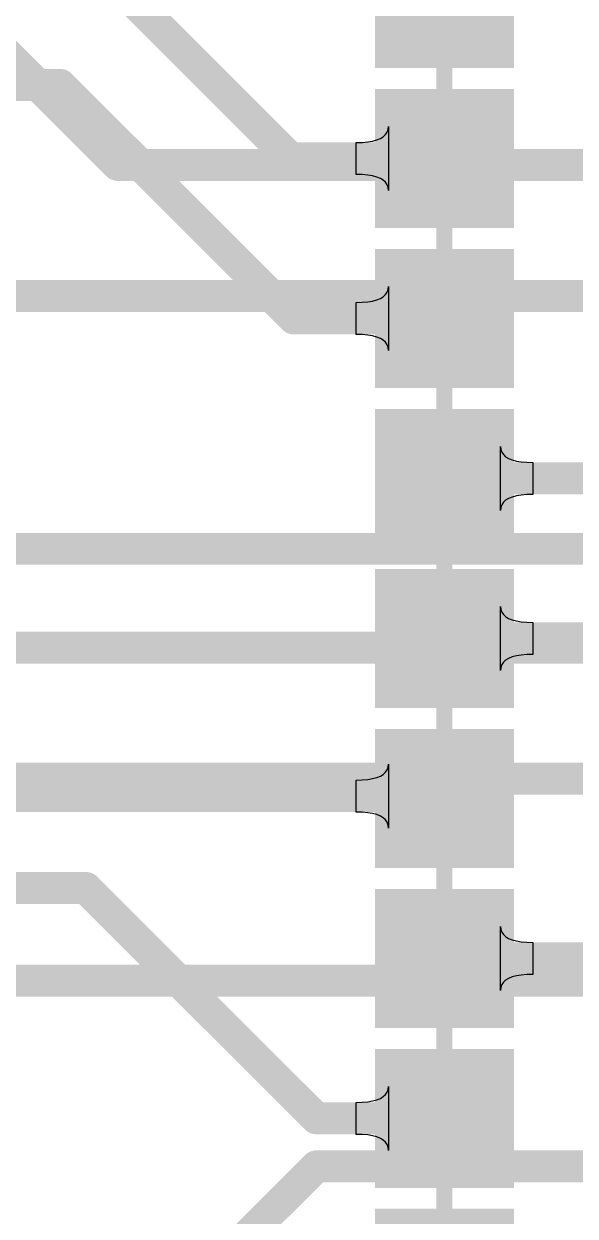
# Model space of a CAD drawing. Header units: millimetres. Extents: x 3.76 to 6.92, y 1.08 to 2.74.
# Drawn here: x 4.6956 to 4.8678, y 1.8604 to 2.2331 of the extents above; entities that cross this region are included whole.
import ezdxf

# ---------------------------------------------------------------- set-up
doc = ezdxf.new("R2010")
doc.units = ezdxf.units.MM
doc.header["$MEASUREMENT"] = 0
for name, color, linetype in [('BottomLayer', 5, 'Continuous'), ('TopLayer', 1, 'Continuous'), ('TopOverlay', 2, 'Continuous'), ('TopPaste', 8, 'Continuous'), ('TopSolder', 216, 'Continuous')]:
    doc.layers.add(name, color=color, linetype=linetype)

# ---------------------------------------------------------------- blocks, each defined once
blk = doc.blocks.new('ESP32S_6')
at = {"layer": 'TopLayer'}
for points in [[(-0.01772, 0.49228), (0.01772, 0.49228), (-0.01772, 0.52772), (0.01772, 0.52772)], [(-0.01772, 0.44228), (0.01772, 0.44228), (-0.01772, 0.47772), (0.01772, 0.47772)], [(-0.01772, 0.39228), (0.01772, 0.39228), (-0.01772, 0.42772), (0.01772, 0.42772)], [(-0.01772, 0.34228), (0.01772, 0.34228), (-0.01772, 0.37772), (0.01772, 0.37772)], [(-0.01772, 0.29228), (0.01772, 0.29228), (-0.01772, 0.32772), (0.01772, 0.32772)], [(-0.01772, 0.24228), (0.01772, 0.24228), (-0.01772, 0.27772), (0.01772, 0.27772)], [(-0.01772, 0.19228), (0.01772, 0.19228), (-0.01772, 0.22772), (0.01772, 0.22772)], [(-0.01772, 0.14228), (0.01772, 0.14228), (-0.01772, 0.17772), (0.01772, 0.17772)]]:
    blk.add_solid(points, dxfattribs=at)
at = {"layer": 'TopOverlay', "const_width": 0.005}
blk.add_lwpolyline([(0, 0), (0, 1.005)], dxfattribs=at)
at = {"layer": 'TopPaste'}
for points in [[(-0.01772, 0.49228), (0.01772, 0.49228), (-0.01772, 0.52772), (0.01772, 0.52772)], [(-0.01772, 0.44228), (0.01772, 0.44228), (-0.01772, 0.47772), (0.01772, 0.47772)], [(-0.01772, 0.39228), (0.01772, 0.39228), (-0.01772, 0.42772), (0.01772, 0.42772)], [(-0.01772, 0.34228), (0.01772, 0.34228), (-0.01772, 0.37772), (0.01772, 0.37772)], [(-0.01772, 0.29228), (0.01772, 0.29228), (-0.01772, 0.32772), (0.01772, 0.32772)], [(-0.01772, 0.24228), (0.01772, 0.24228), (-0.01772, 0.27772), (0.01772, 0.27772)], [(-0.01772, 0.19228), (0.01772, 0.19228), (-0.01772, 0.22772), (0.01772, 0.22772)], [(-0.01772, 0.14228), (0.01772, 0.14228), (-0.01772, 0.17772), (0.01772, 0.17772)]]:
    blk.add_solid(points, dxfattribs=at)
at = {"layer": 'TopSolder'}
for points in [[(-0.02172, 0.48828), (0.02172, 0.48828), (-0.02172, 0.53172), (0.02172, 0.53172)], [(-0.02172, 0.43828), (0.02172, 0.43828), (-0.02172, 0.48172), (0.02172, 0.48172)], [(-0.02172, 0.38828), (0.02172, 0.38828), (-0.02172, 0.43172), (0.02172, 0.43172)], [(-0.02172, 0.33828), (0.02172, 0.33828), (-0.02172, 0.38172), (0.02172, 0.38172)], [(-0.02172, 0.28828), (0.02172, 0.28828), (-0.02172, 0.33172), (0.02172, 0.33172)], [(-0.02172, 0.23828), (0.02172, 0.23828), (-0.02172, 0.28172), (0.02172, 0.28172)], [(-0.02172, 0.18828), (0.02172, 0.18828), (-0.02172, 0.23172), (0.02172, 0.23172)], [(-0.02172, 0.13828), (0.02172, 0.13828), (-0.02172, 0.18172), (0.02172, 0.18172)], [(-0.02172, 0.08828), (0.02172, 0.08828), (-0.02172, 0.13172), (0.02172, 0.13172)]]:
    blk.add_solid(points, dxfattribs=at)

msp = doc.modelspace()

# ---------------------------------------------------------------- linework, layer by layer
at = {"layer": 'BottomLayer', "const_width": 0.01}
for points in [[(4.54, 2.374), (4.725, 2.189)], [(4.725, 2.189), (5.48, 2.189)], [(4.39206, 2.148), (5.335, 2.148)], [(4.515, 2.069), (5.364, 2.069)], [(4.40994, 2.03806), (5.15694, 2.03806)], [(4.44292, 1.99714), (4.93186, 1.99714)], [(4.545, 1.934), (5.465, 1.934)], [(4.753, 1.842), (4.787, 1.876)], [(4.787, 1.876), (5.44023, 1.876)]]:
    msp.add_lwpolyline(points, dxfattribs=at)
at = {"layer": 'BottomLayer', "const_width": 0.005}
for points in [[(4.7225, 2.189, 1), (4.7275, 2.189, 1)], [(4.7225, 2.189, 1), (4.7275, 2.189, 1)], [(4.7845, 1.876, 1), (4.7895, 1.876, 1)], [(4.7845, 1.876, 1), (4.7895, 1.876, 1)]]:
    msp.add_lwpolyline(points, format="xyb", close=True, dxfattribs=at)
at = {"layer": 'TopLayer'}
for p, q in [((4.80861, 2.19845), (4.80912, 2.1992)), ((4.80912, 2.1992), (4.80942, 2.20005)), ((4.80942, 2.20005), (4.80952, 2.201)), ((4.80952, 2.201), (4.80952, 2.181)), ((4.7994, 2.196), (4.80133, 2.19605)), ((4.7994, 2.186), (4.7994, 2.196)), ((4.80133, 2.19605), (4.80305, 2.1962)), ((4.80305, 2.1962), (4.80456, 2.19645)), ((4.80456, 2.19645), (4.80588, 2.1968)), ((4.80588, 2.1968), (4.80699, 2.19725)), ((4.80699, 2.19725), (4.8079, 2.1978)), ((4.8079, 2.1978), (4.80861, 2.19845)), ((4.80133, 2.18595), (4.7994, 2.186)), ((4.80305, 2.1858), (4.80133, 2.18595)), ((4.80456, 2.18555), (4.80305, 2.1858)), ((4.80588, 2.1852), (4.80456, 2.18555)), ((4.80699, 2.18475), (4.80588, 2.1852)), ((4.8079, 2.1842), (4.80699, 2.18475)), ((4.80861, 2.18355), (4.8079, 2.1842)), ((4.80912, 2.1828), (4.80861, 2.18355)), ((4.80942, 2.18195), (4.80912, 2.1828)), ((4.80952, 2.181), (4.80942, 2.18195)), ((4.80942, 2.15005), (4.80952, 2.151)), ((4.80952, 2.151), (4.80952, 2.131)), ((4.80456, 2.14645), (4.80588, 2.1468)), ((4.80588, 2.1468), (4.80699, 2.14725)), ((4.80699, 2.14725), (4.8079, 2.1478)), ((4.8079, 2.1478), (4.80861, 2.14845)), ((4.80861, 2.14845), (4.80912, 2.1492)), ((4.80912, 2.1492), (4.80942, 2.15005)), ((4.7994, 2.146), (4.80133, 2.14605)), ((4.7994, 2.136), (4.7994, 2.146)), ((4.80133, 2.14605), (4.80305, 2.1462)), ((4.80305, 2.1462), (4.80456, 2.14645)), ((4.80133, 2.13595), (4.7994, 2.136)), ((4.80305, 2.1358), (4.80133, 2.13595)), ((4.80456, 2.13555), (4.80305, 2.1358)), ((4.80588, 2.1352), (4.80456, 2.13555)), ((4.80699, 2.13475), (4.80588, 2.1352)), ((4.8079, 2.1342), (4.80699, 2.13475)), ((4.80861, 2.13355), (4.8079, 2.1342)), ((4.80912, 2.1328), (4.80861, 2.13355)), ((4.80942, 2.13195), (4.80912, 2.1328)), ((4.80952, 2.131), (4.80942, 2.13195)), ((4.84448, 2.081), (4.84448, 2.101)), ((4.84448, 2.101), (4.84458, 2.10005)), ((4.84458, 2.10005), (4.84488, 2.0992)), ((4.84488, 2.0992), (4.84539, 2.09845)), ((4.84539, 2.09845), (4.8461, 2.0978)), ((4.8461, 2.0978), (4.84701, 2.09725)), ((4.84701, 2.09725), (4.84812, 2.0968)), ((4.84812, 2.0968), (4.84944, 2.09645)), ((4.84944, 2.09645), (4.85095, 2.0962)), ((4.85095, 2.0962), (4.85267, 2.09605)), ((4.85267, 2.09605), (4.8546, 2.096)), ((4.8546, 2.096), (4.8546, 2.086)), ((4.84539, 2.08355), (4.84488, 2.0828)), ((4.8461, 2.0842), (4.84539, 2.08355)), ((4.84701, 2.08475), (4.8461, 2.0842)), ((4.84812, 2.0852), (4.84701, 2.08475)), ((4.84944, 2.08555), (4.84812, 2.0852)), ((4.85095, 2.0858), (4.84944, 2.08555)), ((4.85267, 2.08595), (4.85095, 2.0858)), ((4.8546, 2.086), (4.85267, 2.08595)), ((4.84458, 2.08195), (4.84448, 2.081)), ((4.84488, 2.0828), (4.84458, 2.08195)), ((4.84448, 2.031), (4.84448, 2.051)), ((4.84448, 2.051), (4.84458, 2.05005)), ((4.84458, 2.05005), (4.84488, 2.0492)), ((4.84488, 2.0492), (4.84539, 2.04845)), ((4.84539, 2.04845), (4.8461, 2.0478)), ((4.8461, 2.0478), (4.84701, 2.04725)), ((4.84701, 2.04725), (4.84812, 2.0468)), ((4.84812, 2.0468), (4.84944, 2.04645)), ((4.84944, 2.04645), (4.85095, 2.0462)), ((4.85095, 2.0462), (4.85267, 2.04605)), ((4.85267, 2.04605), (4.8546, 2.046)), ((4.8546, 2.046), (4.8546, 2.036)), ((4.84701, 2.03475), (4.8461, 2.0342)), ((4.84812, 2.0352), (4.84701, 2.03475)), ((4.84944, 2.03555), (4.84812, 2.0352)), ((4.85095, 2.0358), (4.84944, 2.03555)), ((4.85267, 2.03595), (4.85095, 2.0358)), ((4.8546, 2.036), (4.85267, 2.03595)), ((4.84458, 2.03195), (4.84448, 2.031)), ((4.84488, 2.0328), (4.84458, 2.03195)), ((4.84539, 2.03355), (4.84488, 2.0328)), ((4.8461, 2.0342), (4.84539, 2.03355)), ((4.80942, 2.00077), (4.80952, 2.00172)), ((4.80952, 2.00172), (4.80952, 1.98172)), ((4.80456, 1.99717), (4.80588, 1.99752)), ((4.80588, 1.99752), (4.80699, 1.99797)), ((4.80699, 1.99797), (4.8079, 1.99852)), ((4.8079, 1.99852), (4.80861, 1.99917)), ((4.80861, 1.99917), (4.80912, 1.99992)), ((4.80912, 1.99992), (4.80942, 2.00077)), ((4.7994, 1.99672), (4.80133, 1.99677)), ((4.7994, 1.98672), (4.7994, 1.99672)), ((4.80133, 1.99677), (4.80305, 1.99692)), ((4.80305, 1.99692), (4.80456, 1.99717)), ((4.80133, 1.98667), (4.7994, 1.98672)), ((4.80305, 1.98652), (4.80133, 1.98667)), ((4.80456, 1.98627), (4.80305, 1.98652)), ((4.80588, 1.98592), (4.80456, 1.98627)), ((4.80699, 1.98547), (4.80588, 1.98592)), ((4.8079, 1.98492), (4.80699, 1.98547)), ((4.80861, 1.98427), (4.8079, 1.98492)), ((4.80912, 1.98352), (4.80861, 1.98427)), ((4.80942, 1.98267), (4.80912, 1.98352)), ((4.80952, 1.98172), (4.80942, 1.98267)), ((4.84448, 1.931), (4.84448, 1.951)), ((4.84448, 1.951), (4.84458, 1.95005)), ((4.84458, 1.95005), (4.84488, 1.9492)), ((4.84488, 1.9492), (4.84539, 1.94845)), ((4.84539, 1.94845), (4.8461, 1.9478)), ((4.8461, 1.9478), (4.84701, 1.94725)), ((4.84701, 1.94725), (4.84812, 1.9468)), ((4.84812, 1.9468), (4.84944, 1.94645)), ((4.84944, 1.94645), (4.85095, 1.9462)), ((4.85095, 1.9462), (4.85267, 1.94605)), ((4.85267, 1.94605), (4.8546, 1.946)), ((4.8546, 1.946), (4.8546, 1.936)), ((4.8461, 1.9342), (4.84539, 1.93355)), ((4.84701, 1.93475), (4.8461, 1.9342)), ((4.84812, 1.9352), (4.84701, 1.93475)), ((4.84944, 1.93555), (4.84812, 1.9352)), ((4.85095, 1.9358), (4.84944, 1.93555)), ((4.85267, 1.93595), (4.85095, 1.9358)), ((4.8546, 1.936), (4.85267, 1.93595)), ((4.84458, 1.93195), (4.84448, 1.931)), ((4.84488, 1.9328), (4.84458, 1.93195)), ((4.84539, 1.93355), (4.84488, 1.9328)), ((4.80942, 1.90005), (4.80952, 1.901)), ((4.80952, 1.901), (4.80952, 1.881)), ((4.80588, 1.8968), (4.80699, 1.89725)), ((4.80699, 1.89725), (4.8079, 1.8978)), ((4.8079, 1.8978), (4.80861, 1.89845)), ((4.80861, 1.89845), (4.80912, 1.8992)), ((4.80912, 1.8992), (4.80942, 1.90005)), ((4.7994, 1.896), (4.80133, 1.89605)), ((4.7994, 1.886), (4.7994, 1.896)), ((4.80133, 1.89605), (4.80305, 1.8962)), ((4.80305, 1.8962), (4.80456, 1.89645)), ((4.80456, 1.89645), (4.80588, 1.8968)), ((4.80133, 1.88595), (4.7994, 1.886)), ((4.80305, 1.8858), (4.80133, 1.88595)), ((4.80456, 1.88555), (4.80305, 1.8858)), ((4.80588, 1.8852), (4.80456, 1.88555)), ((4.80699, 1.88475), (4.80588, 1.8852)), ((4.8079, 1.8842), (4.80699, 1.88475)), ((4.80861, 1.88355), (4.8079, 1.8842)), ((4.80912, 1.8828), (4.80861, 1.88355)), ((4.80942, 1.88195), (4.80912, 1.8828)), ((4.80952, 1.881), (4.80942, 1.88195))]:
    msp.add_line(p, q, dxfattribs=at)
at = {"layer": 'TopLayer', "const_width": 0.01}
for points in [[(4.726, 2.244), (4.779, 2.191)], [(4.533, 2.214), (4.707, 2.214)], [(4.707, 2.214), (4.78, 2.141)], [(4.779, 2.191), (4.827, 2.191)], [(4.78, 2.141), (4.827, 2.141)], [(4.827, 2.091), (4.886, 2.091)], [(4.827, 2.041), (4.987, 2.041)], [(4.67328, 1.99172), (4.82628, 1.99172)], [(4.82628, 1.99172), (4.827, 1.991)], [(4.668, 1.963), (4.715, 1.963)], [(4.715, 1.963), (4.787, 1.891)], [(4.827, 1.941), (4.952, 1.941)], [(4.787, 1.891), (4.827, 1.891)]]:
    msp.add_lwpolyline(points, dxfattribs=at)
at = {"layer": 'TopLayer', "const_width": 0.005}
for points in [[(4.7045, 2.214, 1), (4.7095, 2.214, 1)], [(4.7045, 2.214, 1), (4.7095, 2.214, 1)], [(4.7765, 2.191, 1), (4.7815, 2.191, 1)], [(4.7765, 2.191, 1), (4.7815, 2.191, 1)], [(4.8245, 2.191, 1), (4.8295, 2.191, 1)], [(4.7775, 2.141, 1), (4.7825, 2.141, 1)], [(4.7775, 2.141, 1), (4.7825, 2.141, 1)], [(4.8245, 2.141, 1), (4.8295, 2.141, 1)], [(4.8245, 2.091, 1), (4.8295, 2.091, 1)], [(4.8245, 2.041, 1), (4.8295, 2.041, 1)], [(4.82378, 1.99172, 1), (4.82878, 1.99172, 1)], [(4.82378, 1.99172, 1), (4.82878, 1.99172, 1)], [(4.8245, 1.991, 1), (4.8295, 1.991, 1)], [(4.7125, 1.963, 1), (4.7175, 1.963, 1)], [(4.7125, 1.963, 1), (4.7175, 1.963, 1)], [(4.8245, 1.941, 1), (4.8295, 1.941, 1)], [(4.7845, 1.891, 1), (4.7895, 1.891, 1)], [(4.7845, 1.891, 1), (4.7895, 1.891, 1)], [(4.8245, 1.891, 1), (4.8295, 1.891, 1)]]:
    msp.add_lwpolyline(points, format="xyb", close=True, dxfattribs=at)

# ---------------------------------------------------------------- block references
msp.add_blockref('ESP32S_6', (4.827, 1.731))

doc.saveas('drawing.dxf')
